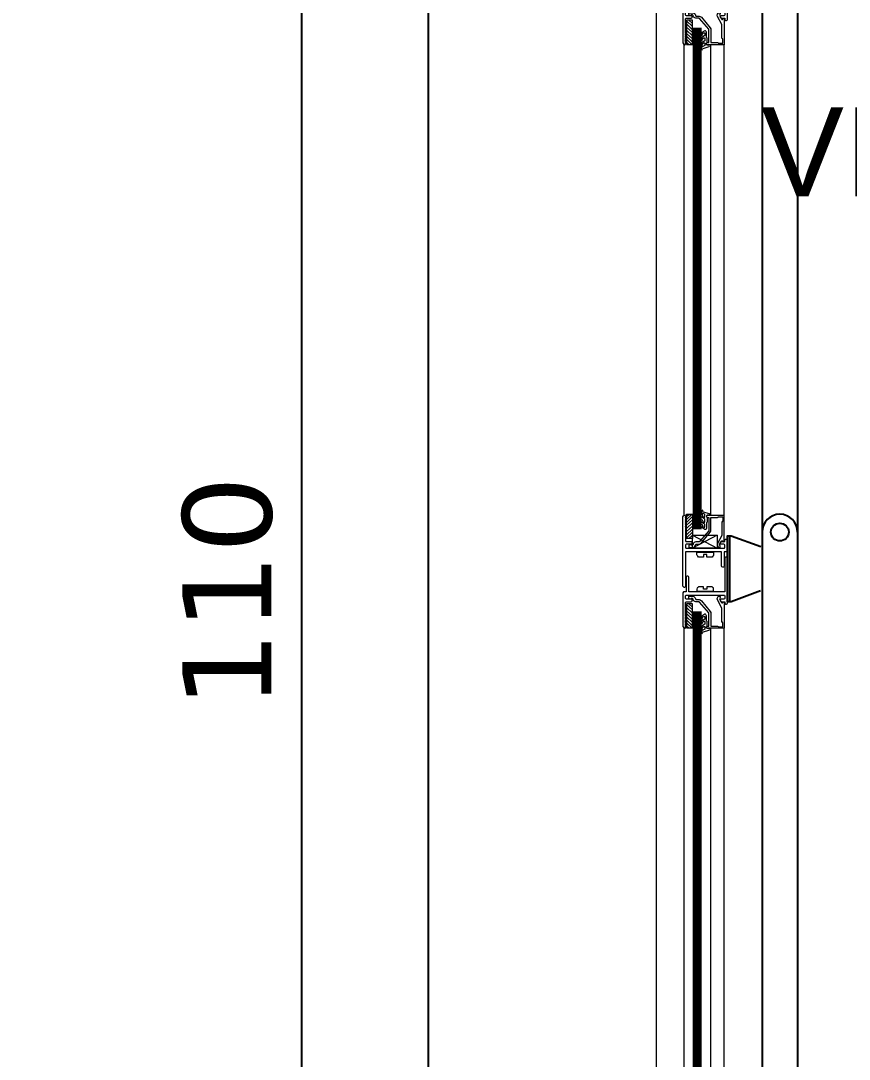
# Model space of a CAD drawing. Header units: inches. Extents: x 48 to 253, y 44 to 126.
# Drawn here: x 65.5147 to 65.887, y 79.3895 to 79.8562 of the extents above; entities that cross this region are included whole.
import ezdxf

# ---------------------------------------------------------------- set-up
doc = ezdxf.new("R2010")
doc.units = ezdxf.units.IN
doc.header["$LTSCALE"] = 100
doc.header["$MEASUREMENT"] = 0
doc.set_wipeout_variables(frame=1)
doc.linetypes.add('ACAD_ISO07W100', pattern=[3, 0, -3])
for name, color, linetype in [('ARQ-ESQ-VISTA2', 1, 'Continuous'), ('ARQ-SMB-1_025', 1, 'Continuous'), ('ARQ-TXT-1_025', 2, 'Continuous'), ('ARQ_ESQUADRIA', 2, 'Continuous'), ('PRA', 1, 'Continuous')]:
    doc.layers.add(name, color=color, linetype=linetype)
doc.layers.add('HAT', color=8, linetype='Continuous', lineweight=15)
doc.styles.add('ESC-50-A20', font='arial.ttf', dxfattribs={"height": 0.1})
doc.styles.add('FNDE Texto Cota 0025', font='verdana.ttf', dxfattribs={"height": 0.04})
doc.dimstyles.new('FNDE 1-0025', dxfattribs={"dimscale": 5, "dimtxt": 0.04, "dimasz": 0.0035, "dimexe": 0.15, "dimexo": 0.15, "dimgap": 0.0025, "dimtad": 1, "dimzin": 1, "dimdsep": 46, "dimtxsty": 'FNDE Texto Cota 0025', "dimblk": 'tic', "dimcen": 0.015, "dimdle": 0.15, "dimse1": 1, "dimse2": 1, "dimclrd": 251, "dimclre": 251, "dimclrt": 256, "dimaunit": 1, "dimadec": 3, "dimazin": 0, "dimtfac": 1, "dimtix": 1, "dimtmove": 2, "dimatfit": 3, "dimfxl": 0.15, "dimtvp": 1, "dimtolj": 1, "dimtzin": 0, "dimarcsym": 0})

# ---------------------------------------------------------------- blocks, each defined once
blk = doc.blocks.new('perf02')
at = {"linetype": 'ACAD_ISO07W100'}
blk.add_wipeout([(-0.01686, 0.00096), (-0.01421, 0.00096), (-0.01421, -0.00995), (-0.01107, -0.01127), (-0.00694, -0.00648), (-0.00694, -0.00053), (-0.00727, -0.00086), (-0.00818, 0.00005), (-0.00777, 0.00047), (0, 0.00047), (-0.00008, -0.01127), (0.00033, -0.01127), (0.00033, -0.01061), (0.00083, -0.01028), (0.00132, -0.01061), (0.00149, -0.0389), (0.00132, -0.03923), (0.00083, -0.03939), (0.00066, -0.03939), (0, -0.03939), (0, -0.05013), (-0.0076, -0.05013), (-0.00719, -0.0503), (-0.00678, -0.0503), (-0.00661, -0.05063), (-0.00678, -0.05096), (-0.00942, -0.05179), (-0.00983, -0.05228), (-0.01008, -0.05261), (-0.01041, -0.05228), (-0.01041, -0.05179), (-0.01041, -0.04534), (-0.01008, -0.04468), (-0.00876, -0.04385), (-0.00843, -0.04385), (-0.00802, -0.04435), (-0.00793, -0.04683), (-0.0076, -0.04716), (-0.00769, -0.04923), (-0.00694, -0.04923), (-0.00694, -0.04336), (-0.01107, -0.0384), (-0.01438, -0.03923), (-0.01438, -0.05013), (-0.01686, -0.05013), (-0.01769, -0.0503), (-0.01818, -0.05013), (-0.01851, -0.04947), (-0.01851, -0.0002), (-0.01802, 0.00047), (-0.0176, 0.00055)], dxfattribs=at)
at = {"layer": 'HAT'}
for points in [[(-0.01851, -0.00006), (-0.01835, 0.00044), (-0.01769, 0.00077), (-0.01752, 0.0006), (-0.01736, 0.00027), (-0.01736, 0.00027), (-0.01736, -0.00023), (-0.01752, -0.00039), (-0.01736, -0.00056), (-0.01736, -0.00122), (-0.01752, -0.00138), (-0.01736, -0.00155), (-0.01736, -0.00221), (-0.01752, -0.00237), (-0.01736, -0.00254), (-0.01736, -0.0032), (-0.01752, -0.00337), (-0.01736, -0.00353), (-0.01736, -0.00419), (-0.01752, -0.00436), (-0.01736, -0.00452), (-0.01736, -0.0108), (-0.01719, -0.01113), (-0.01702, -0.01113), (-0.01488, -0.01113), (-0.01455, -0.0113), (-0.01455, -0.01163), (-0.01455, -0.01196), (-0.01455, -0.01213), (-0.01488, -0.01229), (-0.01702, -0.01229), (-0.01719, -0.01246), (-0.01736, -0.01279), (-0.01736, -0.01378), (-0.01719, -0.01411), (-0.01702, -0.01411), (-0.00017, -0.01411), (0.00017, -0.01411), (0.00033, -0.01378), (0.00033, -0.01279), (0.00017, -0.01246), (-0.00017, -0.01229), (-0.00149, -0.01229), (-0.00182, -0.01213), (-0.00182, -0.0118), (-0.00165, -0.01147), (-0.00149, -0.0113), (-0.00132, -0.01113), (0.00033, -0.01113), (0.00033, -0.01064), (0.00033, -0.01031), (0.00066, -0.01014), (0.00099, -0.01014), (0.00132, -0.01031), (0.00132, -0.01064), (0.00132, -0.01527), (0.00132, -0.0156), (0.00099, -0.01576), (0, -0.01576), (0, -0.02221), (-0.00017, -0.02254), (-0.00033, -0.02271), (-0.00066, -0.02271), (-0.00099, -0.02254), (-0.00116, -0.02221), (-0.00116, -0.02221), (-0.00116, -0.01576), (-0.01736, -0.01576), (-0.01736, -0.03124), (-0.01752, -0.03157), (-0.01769, -0.03174), (-0.01802, -0.03174), (-0.01835, -0.03157), (-0.01851, -0.03124), (-0.01851, -0.03124), (-0.01851, -0.03041), (-0.01851, -0.02942), (-0.01851, -0.02843), (-0.01851, -0.02744), (-0.01851, -0.02645), (-0.01851, -0.02562), (-0.01851, -0.02463), (-0.01851, -0.02304), (-0.01851, -0.02204), (-0.01851, -0.02105), (-0.01851, -0.02023), (-0.01851, -0.01923), (-0.01851, -0.01824), (-0.01851, -0.01725), (-0.01851, -0.01626), (-0.01851, -0.01543), (-0.01851, -0.01444), (-0.01851, -0.01345), (-0.01851, -0.01246), (-0.01851, -0.01147), (-0.01851, -0.01064), (-0.01851, -0.00965), (-0.01851, -0.00866), (-0.01851, -0.00766), (-0.01851, -0.00667), (-0.01851, -0.00585), (-0.01851, -0.00485), (-0.01851, -0.00386), (-0.01851, -0.00287), (-0.01851, -0.00188), (-0.01851, -0.00105), (-0.01851, -0.00006)], [(-0.01686, -0.00981), (-0.01686, 0.0011), (-0.01421, 0.0011), (-0.01421, -0.00981), (-0.01686, -0.00981)], [(-0.01686, -0.00122), (-0.01455, 0.0011)], [(-0.01686, 0.0001), (-0.01587, 0.0011)], [(-0.01686, -0.00254), (-0.01421, 0.0001)], [(-0.00777, 0.0006), (-0.00777, 0.0006), (-0.00777, 0.0006), (-0.00793, 0.00044), (-0.00793, -0.00006), (-0.00777, -0.00023), (-0.0076, -0.00039), (-0.00694, -0.00039), (-0.00694, -0.00618), (-0.00694, -0.00634), (-0.01107, -0.01113), (-0.01124, -0.0113), (-0.01273, -0.0113), (-0.01322, -0.01147), (-0.01355, -0.01163), (-0.01388, -0.01196), (-0.01388, -0.01246), (-0.01421, -0.01279), (-0.01488, -0.01279), (-0.01504, -0.01262), (-0.01521, -0.01246), (-0.0157, -0.01262), (-0.01587, -0.01312), (-0.01587, -0.01345), (-0.01587, -0.01378), (-0.0157, -0.01378), (-0.01421, -0.01378), (-0.01372, -0.01378), (-0.01339, -0.01345), (-0.01306, -0.01312), (-0.01289, -0.01262), (-0.01273, -0.01229), (-0.01124, -0.01229), (-0.01074, -0.01213), (-0.01025, -0.0118), (-0.00628, -0.007), (-0.00595, -0.00651), (-0.00595, -0.00618), (-0.00595, -0.00039), (-0.00298, -0.00039), (-0.00264, -0.00023), (-0.00264, -0.00006), (-0.00099, -0.00006), (-0.00066, -0.00006), (-0.00066, -0.00039), (-0.00066, -0.00204), (-0.00083, -0.00204), (-0.00099, -0.00237), (-0.00099, -0.00833), (-0.00099, -0.00849), (-0.00298, -0.01196), (-0.00314, -0.01246), (-0.00298, -0.01295), (-0.00264, -0.01361), (-0.00248, -0.01378), (-0.00198, -0.01378), (-0.00182, -0.01361), (-0.00182, -0.01328), (-0.00215, -0.01246), (-0.00116, -0.01097), (-0.00099, -0.0108), (-0.00083, -0.0108), (-0.00083, -0.0108), (-0.0005, -0.01113), (-0.00017, -0.0113), (0, -0.01097), (0, 0.0006), (0, 0.0006), (-0.00777, 0.0006)], [(-0.00793, 0.0001), (-0.00777, -0.00023), (-0.0076, -0.00039), (-0.0076, -0.00237), (-0.00777, -0.00254), (-0.00777, -0.00254), (-0.00777, -0.00254), (-0.00793, -0.00271), (-0.00793, -0.00271), (-0.00793, -0.00502), (-0.00793, -0.00535), (-0.0081, -0.00552), (-0.00843, -0.00568), (-0.00876, -0.00568), (-0.01008, -0.00485), (-0.01025, -0.00452), (-0.01041, -0.00419), (-0.01041, -0.0037), (-0.01008, -0.00337), (-0.00992, -0.00353), (-0.00992, -0.00353), (-0.00975, -0.00386), (-0.00975, -0.00419), (-0.00942, -0.00452), (-0.00893, -0.00469), (-0.00876, -0.00469), (-0.00876, -0.00452), (-0.00876, -0.00353), (-0.00876, -0.00337), (-0.01008, -0.00254), (-0.01008, -0.00254), (-0.01025, -0.00237), (-0.01041, -0.00204), (-0.01041, -0.00155), (-0.01008, -0.00122), (-0.00992, -0.00138), (-0.00975, -0.00171), (-0.00959, -0.00221), (-0.00893, -0.00254), (-0.00893, -0.00254), (-0.00876, -0.00237), (-0.00876, -0.00122), (-0.00876, -0.00105), (-0.01008, -0.00023), (-0.01025, -0.00006), (-0.01041, 0.00027), (-0.01041, 0.00093), (-0.01008, 0.00126), (-0.00992, 0.0011), (-0.00992, 0.0011), (-0.00975, 0.00027), (-0.00959, 0.0001), (-0.00893, -0.00023), (-0.00893, -0.00023), (-0.00876, -0.00023), (-0.00876, -0.00006), (-0.00876, -0.00006), (-0.00876, 0.00093), (-0.00876, 0.0011), (-0.00992, 0.00159), (-0.00992, 0.00159), (-0.01025, 0.00192), (-0.01025, 0.00225), (-0.01025, 0.00275), (-0.01008, 0.00308), (-0.00975, 0.00291), (-0.00975, 0.00291), (-0.00975, 0.00258), (-0.00942, 0.00225), (-0.00678, 0.00143), (-0.00645, 0.0011), (-0.00678, 0.00077), (-0.0076, 0.00077), (-0.00793, 0.00044), (-0.00793, 0.00044), (-0.00793, 0.0001), (-0.00793, 0.0001)], [(0, -0.01097), (0, 0.00044)], [(-0.01686, -0.00386), (-0.01421, -0.00138)], [(-0.01686, -0.00535), (-0.01421, -0.00271)], [(-0.01686, -0.00667), (-0.01421, -0.00419)], [(-0.01686, -0.00816), (-0.01421, -0.00552)], [(-0.01686, -0.00948), (-0.01421, -0.007)], [(-0.01587, -0.00981), (-0.01421, -0.00833)], [(-0.01421, -0.00828), (-0.00321, -0.01411)], [(-0.00321, -0.00828), (-0.01421, -0.01411)], [(-0.01421, -0.01411), (-0.01421, -0.00828), (-0.00321, -0.00828), (-0.00321, -0.01411), (-0.01421, -0.01411)], [(-0.01438, -0.00981), (-0.01421, -0.00981)], [(-0.01587, -0.02719), (-0.01603, -0.02686), (-0.01636, -0.02669), (-0.01669, -0.02669), (-0.01702, -0.02686), (-0.01702, -0.02719), (-0.01702, -0.0338), (-0.01802, -0.0338), (-0.01835, -0.0338), (-0.01851, -0.03413), (-0.01851, -0.04934), (-0.01818, -0.05), (-0.01769, -0.05017), (-0.01736, -0.05), (-0.01736, -0.04967), (-0.01736, -0.04967), (-0.01736, -0.04917), (-0.01752, -0.04901), (-0.01736, -0.04884), (-0.01736, -0.04818), (-0.01752, -0.04802), (-0.01736, -0.04785), (-0.01736, -0.04719), (-0.01752, -0.04702), (-0.01736, -0.04686), (-0.01736, -0.0462), (-0.01752, -0.04603), (-0.01736, -0.04587), (-0.01736, -0.04521), (-0.01752, -0.04504), (-0.01736, -0.04488), (-0.01736, -0.0386), (-0.01719, -0.03826), (-0.01686, -0.03826), (-0.01488, -0.03826), (-0.01455, -0.0381), (-0.01438, -0.03777), (-0.01438, -0.03744), (-0.01455, -0.03727), (-0.01488, -0.03711), (-0.01686, -0.03711), (-0.01719, -0.03694), (-0.01736, -0.03678), (-0.01736, -0.03562), (-0.01719, -0.03529), (-0.01686, -0.03529), (-0.00017, -0.03529), (0.00017, -0.03529), (0.00033, -0.03562), (0.00033, -0.03678), (0.00017, -0.03694), (-0.00017, -0.03711), (-0.00149, -0.03711), (-0.00182, -0.03727), (-0.00182, -0.03777), (-0.00165, -0.03793), (-0.00149, -0.0381), (-0.00132, -0.03826), (0.00033, -0.03826), (0.00033, -0.03876), (0.0005, -0.03909), (0.00066, -0.03926), (0.00099, -0.03926), (0.00132, -0.03909), (0.00149, -0.03876), (0.00149, -0.01863), (0.00132, -0.0183), (0.00099, -0.01813), (0.00066, -0.01813), (0.00033, -0.0183), (0.00033, -0.01863), (0.00033, -0.0338), (-0.01587, -0.0338), (-0.01587, -0.02719)], [(-0.00777, -0.01812), (-0.00777, -0.01696), (-0.00926, -0.01696), (-0.00926, -0.01812), (-0.01124, -0.01812), (-0.01124, -0.01812), (-0.01157, -0.01812), (-0.0119, -0.01779), (-0.01207, -0.01746), (-0.01223, -0.01713), (-0.01223, -0.01713), (-0.01223, -0.01597), (-0.00479, -0.01597), (-0.00479, -0.01713), (-0.00479, -0.01746), (-0.00512, -0.01779), (-0.00545, -0.01812), (-0.00579, -0.01812), (-0.00777, -0.01812)], [(-0.00777, -0.03149), (-0.00777, -0.03248), (-0.00926, -0.03248), (-0.00926, -0.03149), (-0.01124, -0.03149), (-0.01124, -0.03149), (-0.01157, -0.03149), (-0.0119, -0.03182), (-0.01207, -0.03198), (-0.01223, -0.03248), (-0.01223, -0.03248), (-0.01223, -0.03347), (-0.00479, -0.03347), (-0.00479, -0.03248), (-0.00479, -0.03198), (-0.00512, -0.03182), (-0.00545, -0.03149), (-0.00579, -0.03149), (-0.00777, -0.03149)], [(-0.00017, -0.05013), (-0.0076, -0.05013), (-0.00777, -0.05013), (-0.00793, -0.04997), (-0.00793, -0.04947), (-0.00777, -0.04931), (-0.0076, -0.04914), (-0.00694, -0.04914), (-0.00694, -0.04336), (-0.00694, -0.04319), (-0.01107, -0.0384), (-0.01124, -0.03823), (-0.01273, -0.03823), (-0.01322, -0.03807), (-0.01355, -0.0379), (-0.01388, -0.03757), (-0.01388, -0.03708), (-0.01421, -0.03675), (-0.01488, -0.03675), (-0.01504, -0.03691), (-0.01521, -0.03708), (-0.0157, -0.03691), (-0.01587, -0.03642), (-0.01587, -0.03592), (-0.01587, -0.03575), (-0.0157, -0.03575), (-0.01421, -0.03575), (-0.01372, -0.03575), (-0.01339, -0.03609), (-0.01306, -0.03642), (-0.01289, -0.03691), (-0.01273, -0.03724), (-0.01124, -0.03724), (-0.01074, -0.03741), (-0.01025, -0.03774), (-0.00628, -0.04253), (-0.00595, -0.04303), (-0.00595, -0.04336), (-0.00595, -0.04914), (-0.00298, -0.04914), (-0.00264, -0.04931), (-0.00264, -0.04947), (-0.00099, -0.04947), (-0.00066, -0.04947), (-0.00066, -0.04914), (-0.00066, -0.04749), (-0.00083, -0.04749), (-0.00099, -0.04716), (-0.00099, -0.04121), (-0.00099, -0.04104), (-0.00298, -0.03741), (-0.00314, -0.03691), (-0.00298, -0.03642), (-0.00264, -0.03592), (-0.00248, -0.03575), (-0.00198, -0.03575), (-0.00182, -0.03592), (-0.00182, -0.03625), (-0.00215, -0.03691), (-0.00116, -0.03856), (-0.00099, -0.03873), (-0.00083, -0.03873), (-0.00083, -0.03873), (-0.0005, -0.0384), (-0.00017, -0.03823), (0, -0.03856), (0, -0.04997), (0, -0.05013), (-0.00017, -0.05013)], [(-0.01686, -0.03909), (-0.01686, -0.05), (-0.01421, -0.05), (-0.01421, -0.03909), (-0.01686, -0.03909)], [(-0.01686, -0.03942), (-0.01421, -0.0419)], [(-0.01686, -0.04074), (-0.01421, -0.04339)], [(-0.01587, -0.03909), (-0.01421, -0.04058)], [(-0.01438, -0.03909), (-0.01421, -0.03909)], [(-0.01686, -0.04223), (-0.01421, -0.04471)], [(-0.01686, -0.04355), (-0.01421, -0.0462)], [(-0.01686, -0.04504), (-0.01421, -0.04752)], [(-0.01686, -0.04636), (-0.01421, -0.04901)], [(-0.00793, -0.04964), (-0.00777, -0.04931), (-0.0076, -0.04914), (-0.0076, -0.04716), (-0.00777, -0.04699), (-0.00777, -0.04699), (-0.00777, -0.04699), (-0.00793, -0.04683), (-0.00793, -0.04683), (-0.00793, -0.04452), (-0.0081, -0.04418), (-0.00826, -0.04402), (-0.00843, -0.04385), (-0.00876, -0.04385), (-0.01008, -0.04468), (-0.01025, -0.04501), (-0.01041, -0.04534), (-0.01041, -0.04584), (-0.01008, -0.04617), (-0.00992, -0.046), (-0.00992, -0.046), (-0.00992, -0.04567), (-0.00975, -0.04534), (-0.00959, -0.04501), (-0.00909, -0.04485), (-0.00876, -0.04485), (-0.00876, -0.04501), (-0.00876, -0.046), (-0.00893, -0.04617), (-0.01008, -0.04699), (-0.01008, -0.04699), (-0.01025, -0.04716), (-0.01041, -0.04749), (-0.01041, -0.04799), (-0.01008, -0.04832), (-0.00992, -0.04815), (-0.00992, -0.04782), (-0.00959, -0.04733), (-0.00909, -0.04699), (-0.00893, -0.04699), (-0.00876, -0.04716), (-0.00876, -0.04832), (-0.00893, -0.04848), (-0.01008, -0.04931), (-0.01025, -0.04947), (-0.01041, -0.0498), (-0.01041, -0.05047), (-0.01008, -0.0508), (-0.00992, -0.05063), (-0.00992, -0.05063), (-0.00975, -0.0498), (-0.00959, -0.04964), (-0.00909, -0.04931), (-0.00909, -0.04931), (-0.00876, -0.04931), (-0.00876, -0.04947), (-0.00876, -0.04947), (-0.00876, -0.05047), (-0.00893, -0.05063), (-0.00992, -0.05113), (-0.00992, -0.05113), (-0.01025, -0.05146), (-0.01041, -0.05179), (-0.01041, -0.05228), (-0.01008, -0.05261), (-0.00992, -0.05245), (-0.00992, -0.05245), (-0.00975, -0.05212), (-0.00942, -0.05179), (-0.00678, -0.05096), (-0.00661, -0.05063), (-0.00678, -0.0503), (-0.0076, -0.0503), (-0.00793, -0.04997), (-0.00793, -0.04997), (-0.00793, -0.04964), (-0.00793, -0.04964)], [(-0.01686, -0.04769), (-0.01455, -0.05)], [(-0.01686, -0.04901), (-0.01587, -0.05)]]:
    blk.add_lwpolyline(points, dxfattribs=at)
blk = doc.blocks.new('tic')
at = {"color": 251}
for p, q in [((0, -1), (0, 1)), ((-1, 0), (1, 0))]:
    blk.add_line(p, q, dxfattribs=at)
blk.add_line((-0.6, -0.6), (0.6, 0.6))
blk = doc.blocks.new('*D101')
at = {"layer": 'ARQ-SMB-1_025', "color": 251, "lineweight": -2, "ltscale": 10, "transparency": 16777216}
blk.add_line((65.64105, 79.0564), (65.64105, 80.14241), dxfattribs=at)
at = {"layer": 'DEFPOINTS', "color": 0, "ltscale": 10, "transparency": 16777216}
for p in [(65.64105, 80.15991), (65.69783, 80.15991), (65.67783, 79.0389)]:
    blk.add_point(p, dxfattribs=at)
at = {"layer": 'ARQ-SMB-1_025', "color": 251, "lineweight": -2, "ltscale": 10, "transparency": 16777216, "xscale": 0.0175, "yscale": 0.0175, "zscale": 0.0175}
for p, rotation in [((65.64105, 80.15991), 90), ((65.64105, 79.0389), 270)]:
    blk.add_blockref('tic', p, dxfattribs=dict(at, rotation=rotation))
at = {"layer": 'ARQ-SMB-1_025', "ltscale": 10, "transparency": 16777216, "insert": (65.57439, 79.59941), "char_height": 0.04, "attachment_point": 5, "rotation": 90, "style": 'FNDE Texto Cota 0025'}
blk.add_mtext('\\A1;\\P110', dxfattribs=at)

msp = doc.modelspace()

# ---------------------------------------------------------------- linework, layer by layer
at = {"color": 2}
msp.add_circle((65.85583, 79.62641), 0.004, dxfattribs=at)
at = {"layer": 'ARQ-ESQ-VISTA2'}
msp.add_line((65.69783, 80.15991), (65.69783, 79.03681), dxfattribs=at)
at = {"layer": 'ARQ_ESQUADRIA'}
for p, q in [((65.86383, 80.12491), (65.86383, 79.20018)), ((65.84783, 80.11093), (65.84783, 79.20856))]:
    msp.add_line(p, q, dxfattribs=at)
msp.add_arc((65.85583, 79.62641), 0.008, 0, 180, dxfattribs=at)
at = {"layer": 'HAT'}
msp.add_line((65.80018, 80.14377), (65.80023, 79.05037), dxfattribs=at)

# ---------------------------------------------------------------- block references
at = {"layer": 'ARQ_ESQUADRIA'}
msp.add_blockref('perf02', (65.83083, 79.89561), dxfattribs=at)

# ---------------------------------------------------------------- texts
at = {"layer": 'ARQ-TXT-1_025', "insert": (66.57695, 79.81737), "char_height": 0.04, "width": 0.6909079, "attachment_point": 3, "style": 'ESC-50-A20'}
msp.add_mtext('VIDRO LISO INCOLOR 6mm', dxfattribs=at)

# ---------------------------------------------------------------- dimensions: what is measured, and where the dimension line sits
at = {"layer": 'ARQ-SMB-1_025', "ltscale": 10}
dim = msp.add_linear_dim(base=(65.64105, 80.15991), p1=(65.67783, 79.0389), p2=(65.69783, 80.15991), angle=90, text='\\P110', dimstyle='FNDE 1-0025', override={"dimtxt": 0.05, "dimdec": 0, "dimlfac": 100, "dimtdec": 0}, dxfattribs=at)
dim.commit()
dim.dimension.update_dxf_attribs({"geometry": '*D101', "text_midpoint": (65.57439, 79.59941)})

# ---------------------------------------------------------------- next in the draw order: linework, layer by layer
at = {"layer": 'HAT'}
for p, q in [((65.81283, 79.08678), (65.81283, 79.84542)), ((65.82483, 79.08681), (65.82483, 79.84548)), ((65.83083, 79.08679), (65.83083, 79.84548))]:
    msp.add_line(p, q, dxfattribs=at)

# ---------------------------------------------------------------- next in the draw order: block references
at = {"layer": 'ARQ_ESQUADRIA'}
msp.add_blockref('perf02', (65.83083, 79.63331), dxfattribs=at)

# ---------------------------------------------------------------- next in the draw order: linework, layer by layer
at = {"layer": 'ARQ_ESQUADRIA', "color": 9, "const_width": 0.004}
for points in [[(65.81871, 79.85313), (65.81871, 79.62763)], [(65.81871, 79.59083), (65.81871, 79.36533)]]:
    msp.add_lwpolyline(points, dxfattribs=at)
at = {"layer": 'ARQ_ESQUADRIA'}
msp.add_lwpolyline([(65.84717, 79.6), (65.83397, 79.59504), (65.83232, 79.59504), (65.83232, 79.62479), (65.83397, 79.62479), (65.84732, 79.61987)], dxfattribs=at)
at = {"layer": 'PRA', "ltscale": 10}
msp.add_line((65.83315, 79.62479), (65.83315, 79.59504), dxfattribs=at)

doc.saveas('drawing.dxf')
